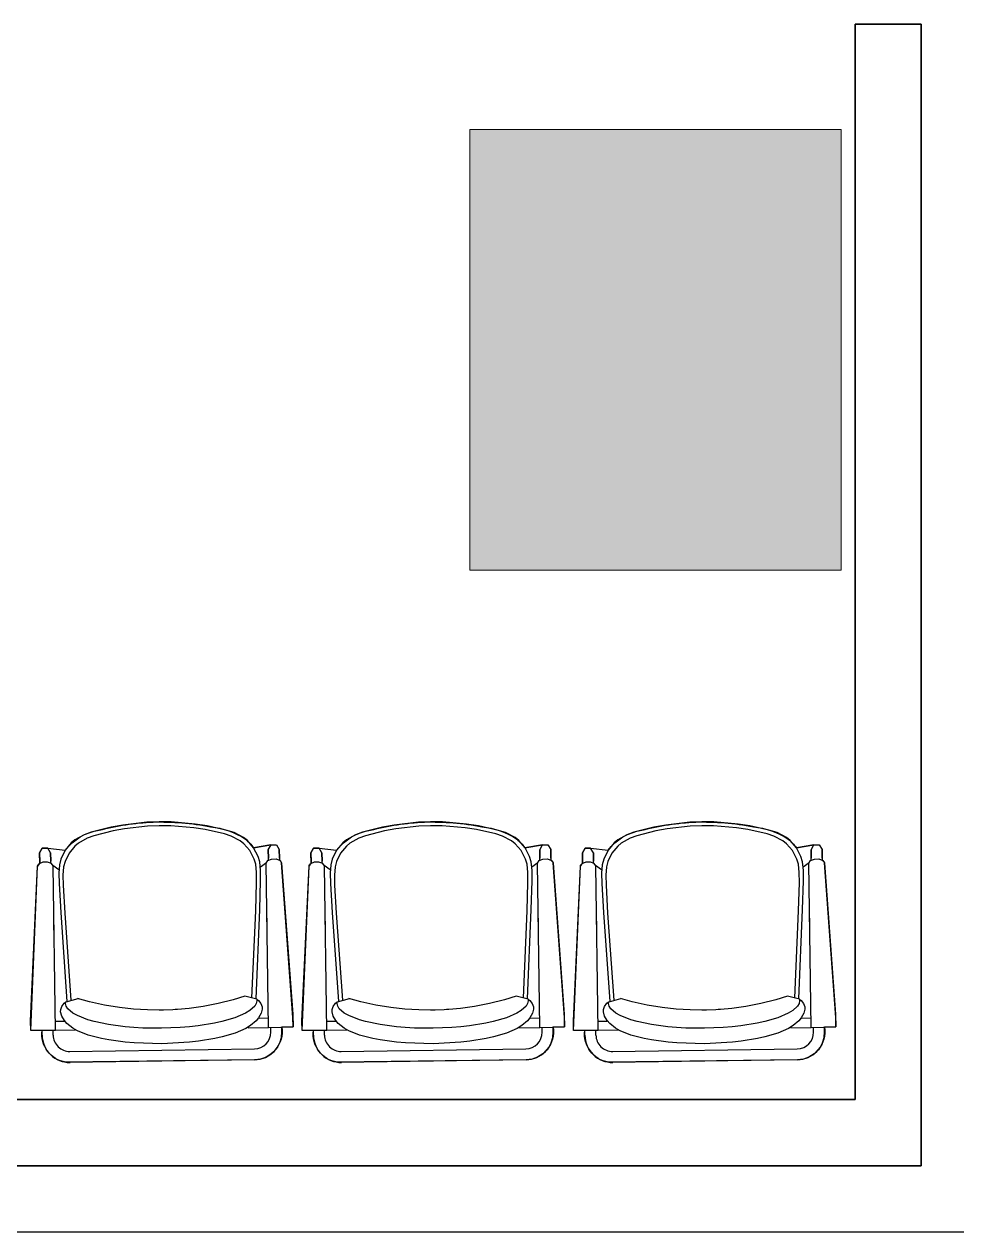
# Model space of a CAD drawing. Header units: inches. Extents: x 13 to 261, y -112 to -47.
# Drawn here: x 232.465 to 234.58, y -101.827 to -99.088 of the extents above; entities that cross this region are included whole.
import ezdxf

# ---------------------------------------------------------------- set-up
doc = ezdxf.new("R2010")
doc.units = ezdxf.units.IN
doc.header["$MEASUREMENT"] = 0
doc.layers.add('CONTORNO', color=7, linetype='Continuous')
for name, color, linetype, lineweight in [('ESCALERAS', 182, 'Continuous', 18), ('MUROS', 5, 'Continuous', 35), ('TERRENO', 8, 'Continuous', 25)]:
    doc.layers.add(name, color=color, linetype=linetype, lineweight=lineweight)

msp = doc.modelspace()

# ---------------------------------------------------------------- hatches: boundary and pattern name
at = {"layer": 'MUROS'}
msp.add_hatch(color=256, dxfattribs=at).paths.add_polyline_path([(234.3174, -99.3268), (233.4752, -99.3268), (233.4752, -100.3259), (234.3174, -100.3259)])

# ---------------------------------------------------------------- linework, layer by layer
for p, q in [((232.6887, -100.9042), (232.662, -100.9091)), ((232.7432, -100.898), (232.6887, -100.9042)), ((232.7706, -100.8969), (232.7432, -100.898)), ((232.798, -100.8972), (232.7706, -100.8969)), ((232.8527, -100.9019), (232.798, -100.8972)), ((232.8795, -100.9061), (232.8527, -100.9019)), ((233.3041, -100.9042), (233.2774, -100.9091)), ((233.3586, -100.898), (233.3041, -100.9042)), ((233.3861, -100.8969), (233.3586, -100.898)), ((233.4135, -100.8972), (233.3861, -100.8969)), ((233.4681, -100.9019), (233.4135, -100.8972)), ((233.495, -100.9061), (233.4681, -100.9019)), ((233.9196, -100.9042), (233.8929, -100.9091)), ((233.9741, -100.898), (233.9196, -100.9042)), ((234.0015, -100.8969), (233.9741, -100.898)), ((234.0289, -100.8972), (234.0015, -100.8969)), ((234.0836, -100.9019), (234.0289, -100.8972)), ((234.1104, -100.9061), (234.0836, -100.9019)), ((232.6008, -100.9261), (232.5798, -100.9378)), ((232.6165, -100.9206), (232.6008, -100.9261)), ((232.623, -100.9285), (232.6079, -100.9338)), ((232.662, -100.9091), (232.6165, -100.9206)), ((232.6666, -100.9175), (232.623, -100.9285)), ((232.6922, -100.9128), (232.6666, -100.9175)), ((232.7444, -100.9069), (232.6922, -100.9128)), ((232.7707, -100.9058), (232.7444, -100.9069)), ((232.797, -100.9061), (232.7707, -100.9058)), ((232.8494, -100.9106), (232.797, -100.9061)), ((232.8752, -100.9146), (232.8494, -100.9106)), ((232.919, -100.9244), (232.8752, -100.9146)), ((232.9253, -100.9163), (232.8795, -100.9061)), ((232.9342, -100.9293), (232.919, -100.9244)), ((232.9411, -100.9214), (232.9253, -100.9163)), ((232.9546, -100.94), (232.9342, -100.9293)), ((232.9624, -100.9325), (232.9411, -100.9214)), ((232.9708, -100.9393), (232.9624, -100.9325)), ((233.2162, -100.9261), (233.1953, -100.9378)), ((233.2319, -100.9206), (233.2162, -100.9261)), ((233.2384, -100.9285), (233.2234, -100.9338)), ((233.2774, -100.9091), (233.2319, -100.9206)), ((233.282, -100.9175), (233.2384, -100.9285)), ((233.3076, -100.9128), (233.282, -100.9175)), ((233.3599, -100.9069), (233.3076, -100.9128)), ((233.3862, -100.9058), (233.3599, -100.9069)), ((233.4125, -100.9061), (233.3862, -100.9058)), ((233.4649, -100.9106), (233.4125, -100.9061)), ((233.4906, -100.9146), (233.4649, -100.9106)), ((233.5345, -100.9244), (233.4906, -100.9146)), ((233.5407, -100.9163), (233.495, -100.9061)), ((233.5497, -100.9293), (233.5345, -100.9244)), ((233.5566, -100.9214), (233.5407, -100.9163)), ((233.57, -100.94), (233.5497, -100.9293)), ((233.5779, -100.9325), (233.5566, -100.9214)), ((233.5863, -100.9393), (233.5779, -100.9325)), ((233.8317, -100.9261), (233.8107, -100.9378)), ((233.8474, -100.9206), (233.8317, -100.9261)), ((233.8539, -100.9285), (233.8388, -100.9338)), ((233.8929, -100.9091), (233.8474, -100.9206)), ((233.8975, -100.9175), (233.8539, -100.9285)), ((233.9231, -100.9128), (233.8975, -100.9175)), ((233.9753, -100.9069), (233.9231, -100.9128)), ((234.0016, -100.9058), (233.9753, -100.9069)), ((234.0279, -100.9061), (234.0016, -100.9058)), ((234.0803, -100.9106), (234.0279, -100.9061)), ((234.106, -100.9146), (234.0803, -100.9106)), ((234.1499, -100.9244), (234.106, -100.9146)), ((234.1562, -100.9163), (234.1104, -100.9061)), ((234.1651, -100.9293), (234.1499, -100.9244)), ((234.172, -100.9214), (234.1562, -100.9163)), ((234.1855, -100.94), (234.1651, -100.9293)), ((234.1933, -100.9325), (234.172, -100.9214)), ((234.2017, -100.9393), (234.1933, -100.9325)), ((232.5057, -100.9565), (232.4997, -100.9674)), ((232.5057, -100.9565), (232.4997, -100.9674)), ((232.5184, -100.9563), (232.5057, -100.9565)), ((232.5182, -100.9563), (232.5057, -100.9565)), ((232.5246, -100.967), (232.5182, -100.9563)), ((232.5246, -100.967), (232.5182, -100.9563)), ((232.5184, -100.9563), (232.5578, -100.9614)), ((232.5716, -100.9449), (232.5578, -100.9615)), ((232.5799, -100.9518), (232.5666, -100.9678)), ((232.5798, -100.9378), (232.5716, -100.9449)), ((232.5878, -100.9451), (232.5799, -100.9518)), ((232.6079, -100.9338), (232.5878, -100.9451)), ((232.9626, -100.9465), (232.9546, -100.94)), ((232.9763, -100.9622), (232.9626, -100.9465)), ((232.9851, -100.9556), (232.9708, -100.9393)), ((233.0243, -100.9493), (232.985, -100.9555)), ((232.9954, -100.9756), (232.9851, -100.9556)), ((233.0183, -100.9602), (233.0245, -100.9493)), ((233.0183, -100.9602), (233.0245, -100.9493)), ((233.0183, -100.9602), (233.0185, -100.9796)), ((233.0185, -100.9796), (233.0183, -100.9602)), ((233.0243, -100.9493), (233.0369, -100.9491)), ((233.0245, -100.9493), (233.0369, -100.9491)), ((233.0369, -100.9491), (233.0433, -100.9599)), ((233.0369, -100.9491), (233.0433, -100.9599)), ((233.0435, -100.9793), (233.0433, -100.9599)), ((233.0433, -100.9599), (233.0435, -100.9793)), ((233.1212, -100.9565), (233.1151, -100.9674)), ((233.1212, -100.9565), (233.1151, -100.9674)), ((233.1338, -100.9563), (233.1212, -100.9565)), ((233.1337, -100.9563), (233.1212, -100.9565)), ((233.1401, -100.967), (233.1337, -100.9563)), ((233.1401, -100.967), (233.1337, -100.9563)), ((233.1338, -100.9563), (233.1733, -100.9614)), ((233.187, -100.9449), (233.1732, -100.9615)), ((233.1954, -100.9518), (233.1821, -100.9678)), ((233.1953, -100.9378), (233.187, -100.9449)), ((233.2033, -100.9451), (233.1954, -100.9518)), ((233.2234, -100.9338), (233.2033, -100.9451)), ((233.5781, -100.9465), (233.57, -100.94)), ((233.5918, -100.9622), (233.5781, -100.9465)), ((233.6005, -100.9556), (233.5863, -100.9393)), ((233.6398, -100.9493), (233.6004, -100.9555)), ((233.6108, -100.9756), (233.6005, -100.9556)), ((233.6338, -100.9602), (233.6399, -100.9493)), ((233.6338, -100.9602), (233.6399, -100.9493)), ((233.6338, -100.9602), (233.634, -100.9796)), ((233.634, -100.9796), (233.6338, -100.9602)), ((233.6398, -100.9493), (233.6524, -100.9491)), ((233.6399, -100.9493), (233.6524, -100.9491)), ((233.6524, -100.9491), (233.6587, -100.9599)), ((233.6524, -100.9491), (233.6587, -100.9599)), ((233.6589, -100.9793), (233.6587, -100.9599)), ((233.6587, -100.9599), (233.6589, -100.9793)), ((233.7366, -100.9565), (233.7306, -100.9674)), ((233.7366, -100.9565), (233.7306, -100.9674)), ((233.7492, -100.9563), (233.7366, -100.9565)), ((233.7491, -100.9563), (233.7366, -100.9565)), ((233.7555, -100.967), (233.7491, -100.9563)), ((233.7555, -100.967), (233.7491, -100.9563)), ((233.7492, -100.9563), (233.7887, -100.9614)), ((233.8025, -100.9449), (233.7887, -100.9615)), ((233.8108, -100.9518), (233.7975, -100.9678)), ((233.8107, -100.9378), (233.8025, -100.9449)), ((233.8187, -100.9451), (233.8108, -100.9518)), ((233.8388, -100.9338), (233.8187, -100.9451)), ((234.1935, -100.9465), (234.1855, -100.94)), ((234.2072, -100.9622), (234.1935, -100.9465)), ((234.216, -100.9556), (234.2017, -100.9393)), ((234.2552, -100.9493), (234.2159, -100.9555)), ((234.2263, -100.9756), (234.216, -100.9556)), ((234.2492, -100.9602), (234.2553, -100.9493)), ((234.2492, -100.9602), (234.2553, -100.9493)), ((234.2492, -100.9602), (234.2494, -100.9796)), ((234.2494, -100.9796), (234.2492, -100.9602)), ((234.2552, -100.9493), (234.2678, -100.9491)), ((234.2553, -100.9493), (234.2678, -100.9491)), ((234.2678, -100.9491), (234.2742, -100.9599)), ((234.2678, -100.9491), (234.2742, -100.9599)), ((234.2744, -100.9793), (234.2742, -100.9599)), ((234.2742, -100.9599), (234.2744, -100.9793)), ((232.5, -100.9868), (232.4997, -100.9674)), ((232.4997, -100.9674), (232.5, -100.9868)), ((232.5, -100.9868), (232.5001, -100.9913)), ((232.5246, -100.967), (232.525, -100.9864)), ((232.525, -100.9864), (232.5246, -100.967)), ((232.5248, -100.9788), (232.5249, -100.98)), ((232.525, -100.9908), (232.525, -100.9864)), ((232.548, -100.9818), (232.5447, -100.9942)), ((232.5578, -100.9615), (232.548, -100.9818)), ((232.5573, -100.9872), (232.5541, -100.999)), ((232.5666, -100.9678), (232.5573, -100.9872)), ((232.9862, -100.9813), (232.9763, -100.9622)), ((232.9897, -100.9931), (232.9862, -100.9813)), ((232.999, -100.9878), (232.9954, -100.9756)), ((233.001, -101.0073), (232.999, -100.9878)), ((233.0136, -100.9903), (233.0171, -100.9846)), ((233.0171, -100.9846), (233.0258, -100.9812)), ((233.0185, -100.972), (233.0185, -100.9732)), ((233.0186, -100.984), (233.0185, -100.9796)), ((233.0258, -100.9812), (233.0362, -100.9809)), ((233.0362, -100.9809), (233.0449, -100.9843)), ((233.0435, -100.9793), (233.0436, -100.9837)), ((233.0449, -100.9843), (233.0486, -100.9898)), ((233.1154, -100.9868), (233.1151, -100.9674)), ((233.1151, -100.9674), (233.1154, -100.9868)), ((233.1154, -100.9868), (233.1155, -100.9913)), ((233.1401, -100.967), (233.1404, -100.9864)), ((233.1404, -100.9864), (233.1401, -100.967)), ((233.1403, -100.9788), (233.1403, -100.98)), ((233.1405, -100.9908), (233.1404, -100.9864)), ((233.1635, -100.9818), (233.1602, -100.9942)), ((233.1732, -100.9615), (233.1635, -100.9818)), ((233.1727, -100.9872), (233.1696, -100.999)), ((233.1821, -100.9678), (233.1727, -100.9872)), ((233.6017, -100.9813), (233.5918, -100.9622)), ((233.6052, -100.9931), (233.6017, -100.9813)), ((233.6144, -100.9878), (233.6108, -100.9756)), ((233.6164, -101.0073), (233.6144, -100.9878)), ((233.629, -100.9903), (233.6326, -100.9846)), ((233.6326, -100.9846), (233.6412, -100.9812)), ((233.6339, -100.972), (233.6339, -100.9732)), ((233.634, -100.984), (233.634, -100.9796)), ((233.6412, -100.9812), (233.6517, -100.9809)), ((233.6517, -100.9809), (233.6604, -100.9843)), ((233.6589, -100.9793), (233.659, -100.9837)), ((233.6604, -100.9843), (233.664, -100.9898)), ((233.7309, -100.9868), (233.7306, -100.9674)), ((233.7306, -100.9674), (233.7309, -100.9868)), ((233.7309, -100.9868), (233.7309, -100.9913)), ((233.7555, -100.967), (233.7559, -100.9864)), ((233.7559, -100.9864), (233.7555, -100.967)), ((233.7557, -100.9788), (233.7558, -100.98)), ((233.7559, -100.9908), (233.7559, -100.9864)), ((233.7789, -100.9818), (233.7756, -100.9942)), ((233.7887, -100.9615), (233.7789, -100.9818)), ((233.7881, -100.9872), (233.785, -100.999)), ((233.7975, -100.9678), (233.7881, -100.9872)), ((234.2171, -100.9813), (234.2072, -100.9622)), ((234.2206, -100.9931), (234.2171, -100.9813)), ((234.2299, -100.9878), (234.2263, -100.9756)), ((234.2319, -101.0073), (234.2299, -100.9878)), ((234.2444, -100.9903), (234.248, -100.9846)), ((234.248, -100.9846), (234.2567, -100.9812)), ((234.2493, -100.972), (234.2494, -100.9732)), ((234.2495, -100.984), (234.2494, -100.9796)), ((234.2567, -100.9812), (234.2671, -100.9809)), ((234.2671, -100.9809), (234.2758, -100.9843)), ((234.2744, -100.9793), (234.2745, -100.9837)), ((234.2758, -100.9843), (234.2795, -100.9898)), ((232.4792, -101.349), (232.4952, -100.9975)), ((232.4987, -100.9918), (232.4952, -100.9975)), ((232.5073, -100.9882), (232.4987, -100.9918)), ((232.5178, -100.9882), (232.5073, -100.9882)), ((232.5265, -100.9914), (232.5178, -100.9882)), ((232.5303, -100.997), (232.5265, -100.9914)), ((232.5434, -101.0055), (232.5295, -100.9959)), ((232.5354, -101.3699), (232.5303, -100.997)), ((232.5447, -100.9942), (232.5433, -101.0137)), ((232.5433, -101.0137), (232.5439, -101.0368)), ((232.5541, -100.999), (232.5527, -101.0179)), ((232.9916, -101.0118), (232.9897, -100.9931)), ((232.9917, -101.0343), (232.9916, -101.0118)), ((233.0006, -100.9992), (233.0143, -100.9892)), ((233.001, -101.0304), (233.001, -101.0073)), ((233.0187, -101.3633), (233.0136, -100.9903)), ((233.0743, -101.3408), (233.0486, -100.9898)), ((233.0947, -101.349), (233.1107, -100.9975)), ((233.1142, -100.9918), (233.1107, -100.9975)), ((233.1227, -100.9882), (233.1142, -100.9918)), ((233.1332, -100.9882), (233.1227, -100.9882)), ((233.142, -100.9914), (233.1332, -100.9882)), ((233.1457, -100.997), (233.142, -100.9914)), ((233.1589, -101.0055), (233.1449, -100.9959)), ((233.1508, -101.3699), (233.1457, -100.997)), ((233.1602, -100.9942), (233.1587, -101.0137)), ((233.1587, -101.0137), (233.1593, -101.0368)), ((233.1696, -100.999), (233.1682, -101.0179)), ((233.6071, -101.0118), (233.6052, -100.9931)), ((233.6071, -101.0343), (233.6071, -101.0118)), ((233.6161, -100.9992), (233.6297, -100.9892)), ((233.6165, -101.0304), (233.6164, -101.0073)), ((233.6342, -101.3633), (233.629, -100.9903)), ((233.6897, -101.3408), (233.664, -100.9898)), ((233.7101, -101.349), (233.7261, -100.9975)), ((233.7296, -100.9918), (233.7261, -100.9975)), ((233.7382, -100.9882), (233.7296, -100.9918)), ((233.7487, -100.9882), (233.7382, -100.9882)), ((233.7574, -100.9914), (233.7487, -100.9882)), ((233.7611, -100.997), (233.7574, -100.9914)), ((233.7743, -101.0055), (233.7604, -100.9959)), ((233.7663, -101.3699), (233.7611, -100.997)), ((233.7756, -100.9942), (233.7742, -101.0137)), ((233.7742, -101.0137), (233.7748, -101.0368)), ((233.785, -100.999), (233.7836, -101.0179)), ((234.2225, -101.0118), (234.2206, -100.9931)), ((234.2226, -101.0343), (234.2225, -101.0118)), ((234.2315, -100.9992), (234.2452, -100.9892)), ((234.2319, -101.0304), (234.2319, -101.0073)), ((234.2496, -101.3633), (234.2444, -100.9903)), ((234.3051, -101.3408), (234.2795, -100.9898)), ((232.5439, -101.0368), (232.5475, -101.1023)), ((232.5527, -101.0179), (232.5533, -101.0404)), ((232.5533, -101.0404), (232.5569, -101.1044)), ((232.9899, -101.0984), (232.9917, -101.0343)), ((232.9992, -101.0961), (233.001, -101.0304)), ((233.1593, -101.0368), (233.1629, -101.1023)), ((233.1682, -101.0179), (233.1688, -101.0404)), ((233.1688, -101.0404), (233.1723, -101.1044)), ((233.6053, -101.0984), (233.6071, -101.0343)), ((233.6147, -101.0961), (233.6165, -101.0304)), ((233.7748, -101.0368), (233.7784, -101.1023)), ((233.7836, -101.0179), (233.7842, -101.0404)), ((233.7842, -101.0404), (233.7878, -101.1044)), ((234.2208, -101.0984), (234.2226, -101.0343)), ((234.2301, -101.0961), (234.2319, -101.0304)), ((232.9906, -101.2986), (232.9992, -101.0961)), ((233.0156, -101.1358), (233.015, -101.0942)), ((233.606, -101.2986), (233.6147, -101.0961)), ((233.631, -101.1358), (233.6305, -101.0942)), ((234.2214, -101.2986), (234.2301, -101.0961)), ((234.2465, -101.1358), (234.2459, -101.0942)), ((232.5322, -101.1425), (232.5316, -101.1009)), ((232.5475, -101.1023), (232.5618, -101.3042)), ((232.5569, -101.1044), (232.5709, -101.3017)), ((232.9813, -101.2963), (232.9899, -101.0984)), ((233.1477, -101.1425), (233.1471, -101.1009)), ((233.1629, -101.1023), (233.1772, -101.3042)), ((233.1723, -101.1044), (233.1863, -101.3017)), ((233.5968, -101.2963), (233.6053, -101.0984)), ((233.7631, -101.1425), (233.7625, -101.1009)), ((233.7784, -101.1023), (233.7926, -101.3042)), ((233.7878, -101.1044), (233.8018, -101.3017)), ((234.2122, -101.2963), (234.2208, -101.0984)), ((232.5475, -101.3227), (232.5498, -101.3154)), ((232.5498, -101.3154), (232.5551, -101.3084)), ((232.5551, -101.3084), (232.5589, -101.305)), ((232.5588, -101.3086), (232.5589, -101.305)), ((232.5603, -101.3151), (232.5588, -101.3086)), ((232.5601, -101.3049), (232.5871, -101.2976)), ((232.5639, -101.3209), (232.5603, -101.3151)), ((232.6128, -101.3048), (232.5859, -101.2976)), ((232.6467, -101.3124), (232.6128, -101.3048)), ((232.681, -101.3181), (232.6467, -101.3124)), ((232.8704, -101.3155), (232.8389, -101.3199)), ((232.9046, -101.3088), (232.8704, -101.3155)), ((232.9383, -101.3003), (232.9046, -101.3088)), ((232.965, -101.2923), (232.9383, -101.3003)), ((232.9922, -101.299), (232.965, -101.2923)), ((232.9876, -101.315), (232.9766, -101.325)), ((232.9911, -101.3091), (232.9876, -101.315)), ((232.9924, -101.3026), (232.9911, -101.3091)), ((232.9922, -101.299), (232.9924, -101.3026)), ((232.9922, -101.299), (232.9961, -101.3022)), ((232.9961, -101.3022), (233.0015, -101.3092)), ((233.0015, -101.3092), (233.0041, -101.3164)), ((233.0041, -101.3164), (233.0043, -101.3214)), ((233.1629, -101.3227), (233.1652, -101.3154)), ((233.1652, -101.3154), (233.1705, -101.3084)), ((233.1705, -101.3084), (233.1744, -101.305)), ((233.1742, -101.3086), (233.1744, -101.305)), ((233.1757, -101.3151), (233.1742, -101.3086)), ((233.1756, -101.3049), (233.2026, -101.2976)), ((233.1794, -101.3209), (233.1757, -101.3151)), ((233.2283, -101.3048), (233.2013, -101.2976)), ((233.2621, -101.3124), (233.2283, -101.3048)), ((233.2964, -101.3181), (233.2621, -101.3124)), ((233.4859, -101.3155), (233.4543, -101.3199)), ((233.5201, -101.3088), (233.4859, -101.3155)), ((233.5537, -101.3003), (233.5201, -101.3088)), ((233.5804, -101.2923), (233.5537, -101.3003)), ((233.6076, -101.299), (233.5804, -101.2923)), ((233.603, -101.315), (233.592, -101.325)), ((233.6065, -101.3091), (233.603, -101.315)), ((233.6079, -101.3026), (233.6065, -101.3091)), ((233.6076, -101.299), (233.6079, -101.3026)), ((233.6076, -101.299), (233.6116, -101.3022)), ((233.6116, -101.3022), (233.617, -101.3092)), ((233.617, -101.3092), (233.6195, -101.3164)), ((233.6195, -101.3164), (233.6198, -101.3214)), ((233.7784, -101.3227), (233.7807, -101.3154)), ((233.7807, -101.3154), (233.7859, -101.3084)), ((233.7859, -101.3084), (233.7898, -101.305)), ((233.7896, -101.3086), (233.7898, -101.305)), ((233.7912, -101.3151), (233.7896, -101.3086)), ((233.791, -101.3049), (233.818, -101.2976)), ((233.7948, -101.3209), (233.7912, -101.3151)), ((233.8437, -101.3048), (233.8167, -101.2976)), ((233.8775, -101.3124), (233.8437, -101.3048)), ((233.9119, -101.3181), (233.8775, -101.3124)), ((234.1013, -101.3155), (234.0698, -101.3199)), ((234.1355, -101.3088), (234.1013, -101.3155)), ((234.1692, -101.3003), (234.1355, -101.3088)), ((234.1959, -101.2923), (234.1692, -101.3003)), ((234.2231, -101.299), (234.1959, -101.2923)), ((234.2185, -101.315), (234.2075, -101.325)), ((234.222, -101.3091), (234.2185, -101.315)), ((234.2233, -101.3026), (234.222, -101.3091)), ((234.2231, -101.299), (234.2233, -101.3026)), ((234.2231, -101.299), (234.227, -101.3022)), ((234.227, -101.3022), (234.2324, -101.3092)), ((234.2324, -101.3092), (234.2349, -101.3164)), ((234.2349, -101.3164), (234.2352, -101.3214)), ((232.5474, -101.3277), (232.5475, -101.3227)), ((232.5499, -101.3374), (232.5474, -101.3277)), ((232.5561, -101.3476), (232.5499, -101.3374)), ((232.5752, -101.3305), (232.5639, -101.3209)), ((232.5854, -101.3364), (232.5752, -101.3305)), ((232.6094, -101.3458), (232.5854, -101.3364)), ((232.7127, -101.3216), (232.681, -101.3181)), ((232.7443, -101.3235), (232.7127, -101.3216)), ((232.7705, -101.3239), (232.7443, -101.3235)), ((232.781, -101.3238), (232.7705, -101.3239)), ((232.802, -101.3231), (232.781, -101.3238)), ((232.8073, -101.3229), (232.802, -101.3231)), ((232.8126, -101.3225), (232.8073, -101.3229)), ((232.8389, -101.3199), (232.8126, -101.3225)), ((232.9428, -101.3412), (232.9132, -101.3497)), ((232.9666, -101.3311), (232.9428, -101.3412)), ((232.9766, -101.325), (232.9666, -101.3311)), ((232.9962, -101.3416), (232.9908, -101.348)), ((233.0021, -101.3312), (232.9962, -101.3416)), ((233.0184, -101.342), (232.9974, -101.3426)), ((233.0043, -101.3214), (233.0021, -101.3312)), ((233.0746, -101.3622), (233.0743, -101.3408)), ((233.1628, -101.3277), (233.1629, -101.3227)), ((233.1653, -101.3374), (233.1628, -101.3277)), ((233.1715, -101.3476), (233.1653, -101.3374)), ((233.1907, -101.3305), (233.1794, -101.3209)), ((233.2008, -101.3364), (233.1907, -101.3305)), ((233.2248, -101.3458), (233.2008, -101.3364)), ((233.3281, -101.3216), (233.2964, -101.3181)), ((233.3597, -101.3235), (233.3281, -101.3216)), ((233.3859, -101.3239), (233.3597, -101.3235)), ((233.3964, -101.3238), (233.3859, -101.3239)), ((233.4174, -101.3231), (233.3964, -101.3238)), ((233.4227, -101.3229), (233.4174, -101.3231)), ((233.428, -101.3225), (233.4227, -101.3229)), ((233.4543, -101.3199), (233.428, -101.3225)), ((233.5582, -101.3412), (233.5286, -101.3497)), ((233.582, -101.3311), (233.5582, -101.3412)), ((233.592, -101.325), (233.582, -101.3311)), ((233.6116, -101.3416), (233.6062, -101.348)), ((233.6175, -101.3312), (233.6116, -101.3416)), ((233.6339, -101.342), (233.6128, -101.3426)), ((233.6198, -101.3214), (233.6175, -101.3312)), ((233.69, -101.3622), (233.6897, -101.3408)), ((233.7783, -101.3277), (233.7784, -101.3227)), ((233.7808, -101.3374), (233.7783, -101.3277)), ((233.787, -101.3476), (233.7808, -101.3374)), ((233.8061, -101.3305), (233.7948, -101.3209)), ((233.8163, -101.3364), (233.8061, -101.3305)), ((233.8403, -101.3458), (233.8163, -101.3364)), ((233.9436, -101.3216), (233.9119, -101.3181)), ((233.9752, -101.3235), (233.9436, -101.3216)), ((234.0013, -101.3239), (233.9752, -101.3235)), ((234.0118, -101.3238), (234.0013, -101.3239)), ((234.0329, -101.3231), (234.0118, -101.3238)), ((234.0382, -101.3229), (234.0329, -101.3231)), ((234.0435, -101.3225), (234.0382, -101.3229)), ((234.0698, -101.3199), (234.0435, -101.3225)), ((234.1737, -101.3412), (234.1441, -101.3497)), ((234.1975, -101.3311), (234.1737, -101.3412)), ((234.2075, -101.325), (234.1975, -101.3311)), ((234.2271, -101.3416), (234.2217, -101.348)), ((234.233, -101.3312), (234.2271, -101.3416)), ((234.2493, -101.342), (234.2283, -101.3426)), ((234.2352, -101.3214), (234.233, -101.3312)), ((234.3054, -101.3622), (234.3051, -101.3408)), ((232.4795, -101.3704), (232.4792, -101.349)), ((232.5354, -101.3699), (232.4795, -101.3704)), ((232.5054, -101.3809), (232.5053, -101.3702)), ((232.5304, -101.3806), (232.5302, -101.37)), ((232.5351, -101.3487), (232.5561, -101.3487)), ((232.5814, -101.3695), (232.5354, -101.3699)), ((232.5617, -101.3539), (232.5561, -101.3476)), ((232.5749, -101.3647), (232.5617, -101.3539)), ((232.5856, -101.3711), (232.5749, -101.3647)), ((232.6099, -101.3807), (232.5856, -101.3711)), ((232.6236, -101.3499), (232.6094, -101.3458)), ((232.6562, -101.3567), (232.6236, -101.3499)), ((232.6935, -101.3618), (232.6562, -101.3567)), ((232.7134, -101.3635), (232.6935, -101.3618)), ((232.7341, -101.3647), (232.7134, -101.3635)), ((232.7764, -101.3652), (232.7341, -101.3647)), ((232.8187, -101.3635), (232.7764, -101.3652)), ((232.8393, -101.3618), (232.8187, -101.3635)), ((232.8592, -101.3595), (232.8393, -101.3618)), ((232.8963, -101.3534), (232.8592, -101.3595)), ((232.9132, -101.3497), (232.8963, -101.3534)), ((232.9673, -101.3658), (232.9433, -101.3761)), ((232.9779, -101.3591), (232.9673, -101.3658)), ((232.9727, -101.3641), (233.0187, -101.3633)), ((232.9908, -101.348), (232.9779, -101.3591)), ((233.0187, -101.3633), (233.0746, -101.3622)), ((233.024, -101.3738), (233.0239, -101.3631)), ((233.049, -101.3734), (233.0488, -101.3627)), ((233.095, -101.3704), (233.0947, -101.349)), ((233.1508, -101.3699), (233.095, -101.3704)), ((233.1208, -101.3809), (233.1207, -101.3702)), ((233.1458, -101.3806), (233.1457, -101.37)), ((233.1505, -101.3487), (233.1716, -101.3487)), ((233.1968, -101.3695), (233.1508, -101.3699)), ((233.1771, -101.3539), (233.1715, -101.3476)), ((233.1903, -101.3647), (233.1771, -101.3539)), ((233.2011, -101.3711), (233.1903, -101.3647)), ((233.2254, -101.3807), (233.2011, -101.3711)), ((233.2391, -101.3499), (233.2248, -101.3458)), ((233.2717, -101.3567), (233.2391, -101.3499)), ((233.3089, -101.3618), (233.2717, -101.3567)), ((233.3289, -101.3635), (233.3089, -101.3618)), ((233.3495, -101.3647), (233.3289, -101.3635)), ((233.3919, -101.3652), (233.3495, -101.3647)), ((233.4342, -101.3635), (233.3919, -101.3652)), ((233.4548, -101.3618), (233.4342, -101.3635)), ((233.4747, -101.3595), (233.4548, -101.3618)), ((233.5118, -101.3534), (233.4747, -101.3595)), ((233.5286, -101.3497), (233.5118, -101.3534)), ((233.5827, -101.3658), (233.5587, -101.3761)), ((233.5933, -101.3591), (233.5827, -101.3658)), ((233.5882, -101.3641), (233.6342, -101.3633)), ((233.6062, -101.348), (233.5933, -101.3591)), ((233.6342, -101.3633), (233.69, -101.3622)), ((233.6395, -101.3738), (233.6393, -101.3631)), ((233.6644, -101.3734), (233.6643, -101.3627)), ((233.7104, -101.3704), (233.7101, -101.349)), ((233.7663, -101.3699), (233.7104, -101.3704)), ((233.7363, -101.3809), (233.7361, -101.3702)), ((233.7613, -101.3806), (233.7611, -101.37)), ((233.766, -101.3487), (233.787, -101.3487)), ((233.8123, -101.3695), (233.7663, -101.3699)), ((233.7925, -101.3539), (233.787, -101.3476)), ((233.8058, -101.3647), (233.7925, -101.3539)), ((233.8165, -101.3711), (233.8058, -101.3647)), ((233.8408, -101.3807), (233.8165, -101.3711)), ((233.8545, -101.3499), (233.8403, -101.3458)), ((233.8871, -101.3567), (233.8545, -101.3499)), ((233.9243, -101.3618), (233.8871, -101.3567)), ((233.9443, -101.3635), (233.9243, -101.3618)), ((233.9649, -101.3647), (233.9443, -101.3635)), ((234.0073, -101.3652), (233.9649, -101.3647)), ((234.0496, -101.3635), (234.0073, -101.3652)), ((234.0702, -101.3618), (234.0496, -101.3635)), ((234.0901, -101.3595), (234.0702, -101.3618)), ((234.1272, -101.3534), (234.0901, -101.3595)), ((234.1441, -101.3497), (234.1272, -101.3534)), ((234.1982, -101.3658), (234.1742, -101.3761)), ((234.2087, -101.3591), (234.1982, -101.3658)), ((234.2036, -101.3641), (234.2496, -101.3633)), ((234.2217, -101.348), (234.2087, -101.3591)), ((234.2496, -101.3633), (234.3054, -101.3622)), ((234.2549, -101.3738), (234.2548, -101.3631)), ((234.2799, -101.3734), (234.2797, -101.3627)), ((232.6397, -101.3884), (232.6099, -101.3807)), ((232.6567, -101.3916), (232.6397, -101.3884)), ((232.6939, -101.3967), (232.6567, -101.3916)), ((232.7139, -101.3984), (232.6939, -101.3967)), ((232.7769, -101.4001), (232.7139, -101.3984)), ((232.8398, -101.3967), (232.7769, -101.4001)), ((232.8597, -101.3945), (232.8398, -101.3967)), ((232.8968, -101.3883), (232.8597, -101.3945)), ((232.9137, -101.3846), (232.8968, -101.3883)), ((232.9433, -101.3761), (232.9137, -101.3846)), ((233.2552, -101.3884), (233.2254, -101.3807)), ((233.2721, -101.3916), (233.2552, -101.3884)), ((233.3094, -101.3967), (233.2721, -101.3916)), ((233.3293, -101.3984), (233.3094, -101.3967)), ((233.3923, -101.4001), (233.3293, -101.3984)), ((233.4552, -101.3967), (233.3923, -101.4001)), ((233.4752, -101.3945), (233.4552, -101.3967)), ((233.5122, -101.3883), (233.4752, -101.3945)), ((233.5291, -101.3846), (233.5122, -101.3883)), ((233.5587, -101.3761), (233.5291, -101.3846)), ((233.8706, -101.3884), (233.8408, -101.3807)), ((233.8876, -101.3916), (233.8706, -101.3884)), ((233.9248, -101.3967), (233.8876, -101.3916)), ((233.9448, -101.3984), (233.9248, -101.3967)), ((234.0078, -101.4001), (233.9448, -101.3984)), ((234.0707, -101.3967), (234.0078, -101.4001)), ((234.0906, -101.3945), (234.0707, -101.3967)), ((234.1277, -101.3883), (234.0906, -101.3945)), ((234.1445, -101.3846), (234.1277, -101.3883)), ((234.1742, -101.3761), (234.1445, -101.3846)), ((232.567, -101.4176), (232.9871, -101.4118)), ((233.1825, -101.4176), (233.6025, -101.4118)), ((233.7979, -101.4176), (234.2179, -101.4118)), ((232.9874, -101.4368), (232.5674, -101.4426)), ((233.6028, -101.4368), (233.1829, -101.4426)), ((234.2182, -101.4368), (233.7983, -101.4426))]:
    msp.add_line(p, q)
for centre, radius, start, end in [((232.5679, -101.3801), 0.0625, 180.7908, 270.7908), ((232.5679, -101.3801), 0.0375, 180.7908, 270.7908), ((232.9865, -101.3743), 0.0375, 270.7908, 0.7908), ((232.9865, -101.3743), 0.0625, 270.7908, 0.7908), ((233.1833, -101.3801), 0.0625, 180.7908, 270.7908), ((233.1833, -101.3801), 0.0375, 180.7908, 270.7908), ((233.6019, -101.3743), 0.0375, 270.7908, 0.7908), ((233.6019, -101.3743), 0.0625, 270.7908, 0.7908), ((233.7988, -101.3801), 0.0625, 180.7908, 270.7908), ((233.7988, -101.3801), 0.0375, 180.7908, 270.7908), ((234.2174, -101.3743), 0.0375, 270.7908, 0.7908), ((234.2174, -101.3743), 0.0625, 270.7908, 0.7908)]:
    msp.add_arc(centre, radius, start, end)
at = {"layer": 'CONTORNO'}
for points in [[(233.0746, -101.3622), (233.0488, -101.3626, -0.453353), (232.9874, -101.4368), (232.5594, -101.442, -0.409742), (232.5053, -101.3702), (232.4795, -101.3704), (232.4952, -100.9975, -0.320299), (232.5001, -100.9913), (232.4997, -100.9674), (232.5057, -100.9565), (232.5184, -100.9563), (232.5578, -100.9615, -0.196868), (232.6347, -100.916, -0.054812), (232.7569, -100.8974, -0.051305), (232.8874, -100.9079, -0.114593), (232.9666, -100.9359, -0.033493), (232.985, -100.9555), (233.0243, -100.9493), (233.0369, -100.9491), (233.0433, -100.9599), (233.0436, -100.9837, -0.143871), (233.0486, -100.9906), (233.0737, -101.3332), (233.0746, -101.3622), (233.0488, -101.3626)], [(233.69, -101.3622), (233.6643, -101.3626, -0.453353), (233.6028, -101.4368), (233.1748, -101.442, -0.409742), (233.1207, -101.3702), (233.095, -101.3704), (233.1107, -100.9975, -0.320299), (233.1155, -100.9913), (233.1151, -100.9674), (233.1212, -100.9565), (233.1338, -100.9563), (233.1732, -100.9615, -0.196868), (233.2501, -100.916, -0.054812), (233.3724, -100.8974, -0.051305), (233.5029, -100.9079, -0.114593), (233.5821, -100.9359, -0.033493), (233.6004, -100.9555), (233.6398, -100.9493), (233.6524, -100.9491), (233.6587, -100.9599), (233.659, -100.9837, -0.143871), (233.6641, -100.9906), (233.6891, -101.3332), (233.69, -101.3622), (233.6643, -101.3626)], [(234.3054, -101.3622), (234.2797, -101.3626, -0.453353), (234.2182, -101.4368), (233.7902, -101.442, -0.409742), (233.7361, -101.3702), (233.7104, -101.3704), (233.7261, -100.9975, -0.320299), (233.7309, -100.9913), (233.7306, -100.9674), (233.7366, -100.9565), (233.7492, -100.9563), (233.7887, -100.9615, -0.196868), (233.8656, -100.916, -0.054812), (233.9878, -100.8974, -0.051305), (234.1183, -100.9079, -0.114593), (234.1975, -100.9359, -0.033493), (234.2159, -100.9555), (234.2552, -100.9493), (234.2678, -100.9491), (234.2742, -100.9599), (234.2745, -100.9837, -0.143871), (234.2795, -100.9906), (234.3046, -101.3332), (234.3054, -101.3622), (234.2797, -101.3626)]]:
    msp.add_lwpolyline(points, format="xyb", dxfattribs=at)
at = {"layer": 'ESCALERAS'}
for p, q in [((233.4752, -99.3268), (234.3174, -99.3268)), ((233.4752, -100.3259), (233.4752, -99.3268)), ((234.3174, -99.3268), (234.3174, -100.3259)), ((234.3174, -100.3259), (233.4752, -100.3259))]:
    msp.add_line(p, q, dxfattribs=at)
at = {"layer": 'MUROS'}
for p, q in [((234.3489, -99.0878), (234.4989, -99.0878)), ((234.3489, -99.0878), (234.3489, -101.5268)), ((234.4989, -99.0878), (234.4989, -101.6768)), ((180.2902, -101.5268), (234.3489, -101.5268)), ((180.2902, -101.6768), (234.3489, -101.6768)), ((234.3489, -101.6768), (234.4989, -101.6768))]:
    msp.add_line(p, q, dxfattribs=at)
at = {"layer": 'TERRENO'}
for q in [(259.3902, -101.8268), (237.3902, -101.8268)]:
    msp.add_line((223.7902, -101.8268), q, dxfattribs=at)

doc.saveas('drawing.dxf')
